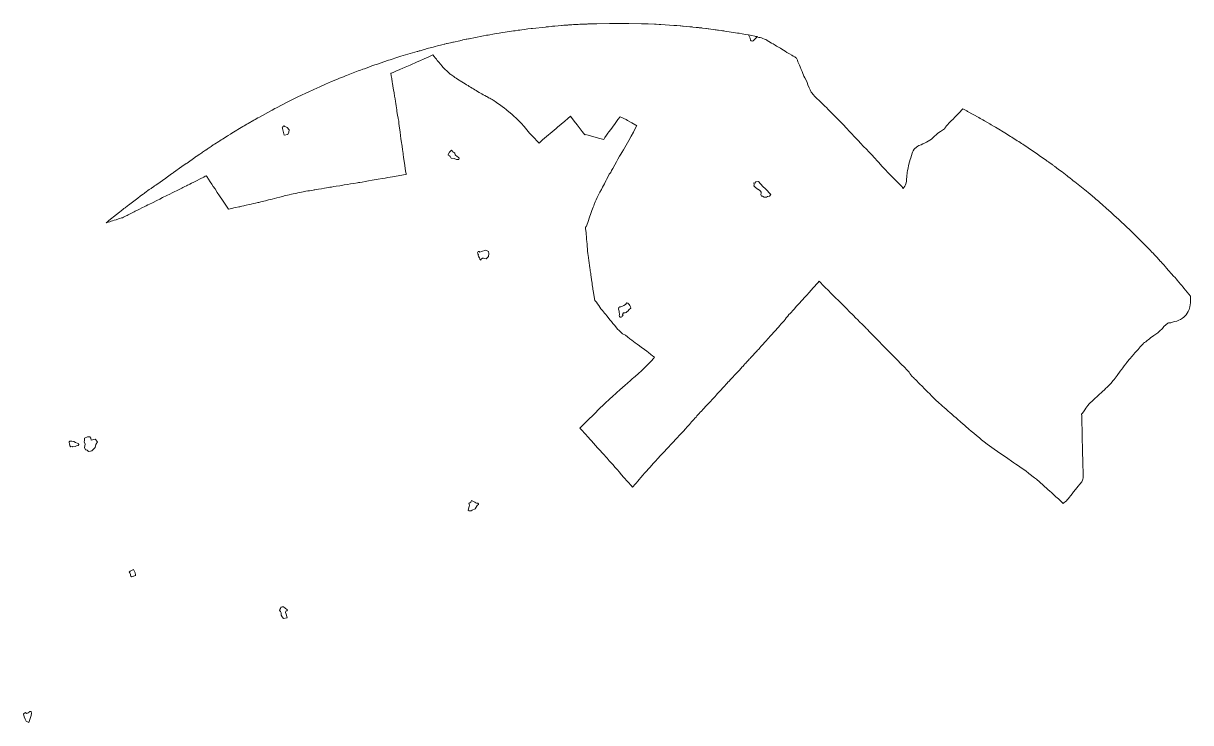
# Model space of a CAD drawing. Header units: metres. Extents: x 3 to 1005126, y 39 to 4383651.
# Drawn here: x 997178 to 1005126, y 4378893 to 4383651 of the extents above; entities that cross this region are included whole.
import ezdxf

# ---------------------------------------------------------------- set-up
doc = ezdxf.new("R2010")
doc.units = ezdxf.units.M
doc.header["$MEASUREMENT"] = 0
doc.layers.add('RN_LIC_%_km_Cala_Blava', color=7, linetype='Continuous', lineweight=9, true_color=0xddc3f7)
doc.layers.add('RN_ZEPA_5_km_Cala_Blava', color=7, linetype='Continuous', lineweight=9, true_color=0xf5e6d0)

msp = doc.modelspace()

# ---------------------------------------------------------------- linework, layer by layer
at = {"layer": 'RN_LIC_%_km_Cala_Blava'}
for points in [[(1002126.8, 4383570.7), (1002137.6, 4383568.8), (1002159.1, 4383564.7), (1002169.8, 4383562.6), (1002176.3, 4383561.3), (1002166.1, 4383549.9), (1002148.4, 4383532.8), (1002143.3, 4383530.3), (1002134.5, 4383533.1), (1002129.8, 4383538), (1002126.5, 4383549.8), (1002115.5, 4383572.7)], [(998953.5, 4382952.1), (998953.8, 4382953.1), (998955.4, 4382952.1), (998956.3, 4382950.5), (998965.9, 4382947.1), (998973.9, 4382943.8), (998988.5, 4382927.8), (998985.5, 4382911.3), (998978.9, 4382894.3), (998954.8, 4382891.4), (998951, 4382899.9), (998947.4, 4382917.7), (998944.1, 4382927.9), (998943.2, 4382935.6), (998941.4, 4382939.4), (998939.8, 4382945.4), (998946.4, 4382947.5), (998946.3, 4382948.9), (998946.7, 4382949.6), (998947.6, 4382950.7), (998948.2, 4382951.8), (998948.7, 4382952.8), (998950, 4382953.3)], [(1000142, 4382724.7), (1000126.7, 4382725.8), (1000111.8, 4382732.6), (1000091.8, 4382733.5), (1000086.2, 4382743.7), (1000085.2, 4382744), (1000084.9, 4382744.1), (1000084.1, 4382744.3), (1000083.1, 4382744.5), (1000082.4, 4382744.9), (1000082.1, 4382745.1), (1000081, 4382745.6), (1000080.8, 4382745.8), (1000081, 4382746.5), (1000081, 4382746.8), (1000081.5, 4382747.9), (1000081.8, 4382748.6), (1000082.2, 4382748.9), (1000071.5, 4382754.2), (1000069.9, 4382759.2), (1000080.5, 4382774.5), (1000093.5, 4382788.7), (1000097.7, 4382783), (1000099.2, 4382777.5), (1000105.9, 4382774.5), (1000112.5, 4382769.5), (1000116.4, 4382767.3), (1000117.7, 4382757.2), (1000122.4, 4382751.6), (1000128.7, 4382747.3), (1000140.6, 4382737.9), (1000144.6, 4382734.7)], [(1002213.7, 4382542.3), (1002232.4, 4382524.2), (1002267.4, 4382486.9), (1002258.5, 4382476.5), (1002244.1, 4382472.7), (1002238.8, 4382469), (1002229.7, 4382469.5), (1002221.5, 4382468.1), (1002210.3, 4382474.8), (1002204.7, 4382476.5), (1002198.7, 4382486.2), (1002202.3, 4382496.1), (1002201.2, 4382502.4), (1002197.8, 4382509.7), (1002192, 4382513.4), (1002184.3, 4382520), (1002180.9, 4382521.8), (1002163.1, 4382535.4), (1002158.6, 4382538.8), (1002152, 4382546.7), (1002153.1, 4382552.9), (1002152.4, 4382565), (1002158.7, 4382564.3), (1002165.6, 4382573.8), (1002184.8, 4382575.8)], [(1000347.4, 4382084.7), (1000344.6, 4382065.8), (1000329.9, 4382049.7), (1000310.5, 4382053), (1000303.3, 4382054.3), (1000294.4, 4382047.4), (1000292, 4382040.8), (1000286.9, 4382046.3), (1000284.4, 4382055.6), (1000283.5, 4382057.2), (1000281.3, 4382058.8), (1000280.2, 4382060.7), (1000279.6, 4382063.8), (1000276.7, 4382066.2), (1000274.5, 4382071.3), (1000275.4, 4382075.3), (1000276.3, 4382078), (1000275.3, 4382081), (1000272.8, 4382083.8), (1000271.6, 4382085.1), (1000269.9, 4382090.6), (1000273.9, 4382098.5), (1000280.9, 4382099.8), (1000286.9, 4382094.7), (1000296.7, 4382099.9), (1000327.6, 4382107.8), (1000344, 4382099.9)], [(1001271.7, 4381680.9), (1001262.1, 4381681), (1001261.2, 4381676.5), (1001258.1, 4381670.9), (1001259.3, 4381667.6), (1001262.7, 4381663.1), (1001257, 4381660.6), (1001254.5, 4381657.8), (1001253.6, 4381653.6), (1001248.6, 4381651), (1001242.7, 4381652.3), (1001238.1, 4381656), (1001236.6, 4381658), (1001235.9, 4381662.4), (1001236.2, 4381669.1), (1001237.6, 4381671.3), (1001237.9, 4381674.8), (1001234.6, 4381683.5), (1001234.1, 4381693.1), (1001229.4, 4381706.3), (1001232.3, 4381717.1), (1001240.5, 4381721.2), (1001246.3, 4381721.8), (1001261, 4381728.6), (1001267.1, 4381732.4), (1001276.9, 4381737.3), (1001287.9, 4381749.6), (1001294.1, 4381748.1), (1001301.9, 4381738.7), (1001306.5, 4381732.2), (1001312.8, 4381723.3), (1001313.8, 4381712.8), (1001303.2, 4381704.4), (1001293.9, 4381692.4), (1001289.9, 4381691.1), (1001283.3, 4381684.8), (1001276.6, 4381681.7)], [(997639.7, 4380814.7), (997667.6, 4380822.1), (997681.9, 4380804.4), (997672.1, 4380785), (997666.4, 4380765.6), (997643.5, 4380742.3), (997634.7, 4380740.3), (997621.9, 4380738), (997613.2, 4380746.4), (997606.4, 4380748.1), (997601.5, 4380748.9), (997594.9, 4380766), (997597.6, 4380787.7), (997592.3, 4380803.3), (997593.7, 4380813), (997594.3, 4380828.8), (997614.2, 4380837.1), (997629.6, 4380836.9), (997636.9, 4380827.7)], [(997530.3, 4380771.7), (997511.9, 4380770.3), (997510.4, 4380771.7), (997500, 4380768.9), (997493.5, 4380776), (997492.9, 4380791.8), (997489.9, 4380797.8), (997489.8, 4380803), (997493.9, 4380807.5), (997508.8, 4380807.2), (997521.2, 4380804.8), (997533.1, 4380798.2), (997544.8, 4380795.4), (997552.1, 4380792.4), (997555.8, 4380787.2), (997555.7, 4380784.4), (997550.5, 4380779.5), (997538.9, 4380776.4)], [(1000267.4, 4380384.8), (1000268.4, 4380385.1), (1000273.1, 4380385.9), (1000274.4, 4380385.7), (1000275.5, 4380383.7), (1000276, 4380383.1), (1000278.1, 4380378.2), (1000278.6, 4380376.2), (1000273.1, 4380373.9), (1000272.2, 4380373.3), (1000271, 4380372.7), (1000269.3, 4380371.5), (1000267.9, 4380370.5), (1000255.1, 4380347.9), (1000235, 4380339.1), (1000227.4, 4380333.8), (1000214.3, 4380334.6), (1000207.6, 4380338.3), (1000214.5, 4380362.6), (1000215.6, 4380373.5), (1000211.8, 4380385.3), (1000217.5, 4380388.7), (1000224.2, 4380392), (1000229.3, 4380404.2), (1000251.8, 4380392.7), (1000259.8, 4380387.9)], [(997942.4, 4379892.7), (997940.3, 4379894.2), (997933.7, 4379891.8), (997930.7, 4379890.3), (997927.8, 4379890.5), (997923.2, 4379887.6), (997914, 4379885.7), (997909.1, 4379889.8), (997908, 4379895.4), (997906.4, 4379900.5), (997904.9, 4379906.6), (997902.6, 4379911), (997902.5, 4379912.3), (997899.2, 4379916.6), (997906, 4379923.1), (997909.8, 4379926.6), (997919.1, 4379931), (997928.1, 4379935.5), (997932.7, 4379925.6), (997938.6, 4379912.1), (997941.7, 4379898.2)], [(998950.2, 4379601.3), (998939, 4379611.9), (998933.5, 4379623.2), (998932.6, 4379640), (998927.8, 4379649.8), (998923, 4379654.8), (998923.2, 4379658.2), (998924.2, 4379663.7), (998928.5, 4379668.5), (998930.3, 4379677.2), (998933.4, 4379679.3), (998939.4, 4379681.4), (998949.2, 4379680.3), (998959.8, 4379672.1), (998961.9, 4379669.3), (998975.9, 4379659.4), (998971.1, 4379654.5), (998964.9, 4379650.8), (998962.8, 4379642.7), (998967.5, 4379631.9), (998973.2, 4379606.5)], [(997231.6, 4378941.9), (997214.2, 4378892.6), (997196.9, 4378902.6), (997189.3, 4378916.9), (997183.3, 4378931.2), (997177.6, 4378953.6), (997192.4, 4378960.6), (997198.1, 4378954.1), (997206.3, 4378956.1), (997211.3, 4378959), (997218.1, 4378965), (997220.5, 4378968.3), (997228.1, 4378969), (997230.1, 4378965.2), (997233.6, 4378956.2)]]:
    msp.add_lwpolyline(points, close=True, dxfattribs=at)
at = {"layer": 'RN_ZEPA_5_km_Cala_Blava'}
msp.add_lwpolyline([(997750.1, 4382301), (997760.3, 4382309.4), (997780.7, 4382326.1), (997791, 4382334.4), (997832.4, 4382367.2), (997842.8, 4382375.4), (997857.3, 4382386.6), (997862.9, 4382390.9), (997870.6, 4382397), (997886.3, 4382409), (997894.2, 4382415), (997957.7, 4382462.8), (997961.6, 4382465.7), (997969.3, 4382471.4), (997973.2, 4382474.3), (997988.7, 4382485.7), (997992.6, 4382488.6), (998000.4, 4382494.3), (998004.3, 4382497.1), (998035.5, 4382519.7), (998039.4, 4382522.5), (998047.3, 4382528.1), (998051.2, 4382530.9), (998066.9, 4382542), (998070.9, 4382544.8), (998078.8, 4382550.4), (998082.7, 4382553.1), (998085.9, 4382555.3), (998146.9, 4382598.5), (998147.7, 4382599), (998150.2, 4382600.8), (998150.7, 4382601.1), (998186.7, 4382626.7), (998186.8, 4382626.7), (998191.8, 4382630.3), (998192, 4382630.4), (998198.1, 4382634.7), (998199.1, 4382635.4), (998257.1, 4382676.3), (998286.1, 4382696.7), (998292.4, 4382701.1), (998344.5, 4382737.5), (998350.8, 4382742), (998355.2, 4382745.1), (998371.9, 4382756.8), (998375.7, 4382758.3), (998379.9, 4382761.3), (998392.4, 4382770.4), (998398.6, 4382774.9), (998411.4, 4382783.6), (998418.6, 4382788.3), (998419.2, 4382788.7), (998421.8, 4382790.5), (998426.8, 4382794.1), (998429.4, 4382796), (998432.6, 4382798), (998439.1, 4382802), (998442.4, 4382804.1), (998450.8, 4382809.3), (998456.7, 4382814.4), (998471.2, 4382823.9), (998478.5, 4382828.7), (998507.9, 4382847.5), (998515.3, 4382852.2), (998524.2, 4382857.9), (998525.5, 4382858.7), (998533.4, 4382863.7), (998564.9, 4382883.6), (998572.8, 4382888.5), (998588.6, 4382898.3), (998596.6, 4382903.2), (998671.4, 4382948.5), (998680.8, 4382954.1), (998699.6, 4382965.3), (998709.1, 4382970.8), (998747, 4382992.6), (998756.5, 4382998), (998775.5, 4383008.8), (998785.1, 4383014.1), (998861.8, 4383056.1), (998871.4, 4383061.3), (998890.7, 4383071.6), (998900.4, 4383076.7), (998939.2, 4383096.8), (998949, 4383101.8), (998968.5, 4383111.7), (998978.3, 4383116.6), (999056.8, 4383155.2), (999061.7, 4383157.6), (999071.5, 4383162.4), (999076.5, 4383164.8), (999096.2, 4383174.2), (999101.2, 4383176.6), (999111.1, 4383181.2), (999116, 4383183.6), (999155.7, 4383202), (999160.7, 4383204.3), (999170.7, 4383208.9), (999175.7, 4383211.2), (999195.6, 4383220.2), (999200.7, 4383222.5), (999210.7, 4383227), (999215.8, 4383229.2), (999220.7, 4383231.4), (999230.7, 4383235.7), (999235.7, 4383237.8), (999255.8, 4383246.4), (999260.8, 4383248.5), (999270.8, 4383252.7), (999275.9, 4383254.8), (999316.3, 4383271.5), (999321.3, 4383273.6), (999331.4, 4383277.7), (999336.5, 4383279.7), (999356.8, 4383287.9), (999361.9, 4383289.9), (999372, 4383293.9), (999377.1, 4383295.9), (999458.7, 4383327.5), (999468.9, 4383331.4), (999489.4, 4383339.1), (999499.6, 4383342.9), (999540.7, 4383357.8), (999551, 4383361.5), (999571.7, 4383368.7), (999582, 4383372.3), (999664.9, 4383400.4), (999675.3, 4383403.8), (999696.1, 4383410.6), (999706.5, 4383413.9), (999748.2, 4383427.1), (999763.9, 4383431.9), (999795.3, 4383441.2), (999811.1, 4383445.7), (999842.8, 4383454.6), (999858.4, 4383459.2), (999863.6, 4383460.8), (999874.1, 4383463.8), (999879.4, 4383465.4), (999900.4, 4383471.4), (999909.6, 4383474), (999928.1, 4383479.2), (999937.4, 4383481.7), (999958.5, 4383487.3), (999969.1, 4383490.1), (999982.9, 4383493.6), (999997, 4383497.4), (1000027.9, 4383505.5), (1000043.3, 4383509.4), (1000048.6, 4383510.6), (1000059.2, 4383513.2), (1000064.5, 4383514.4), (1000085.8, 4383519.3), (1000091.1, 4383520.6), (1000101.8, 4383523), (1000107.1, 4383524.2), (1000149.8, 4383533.6), (1000155.1, 4383534.8), (1000165.8, 4383537.1), (1000171.2, 4383538.2), (1000192.6, 4383542.7), (1000197.9, 4383543.8), (1000208.6, 4383546), (1000214, 4383547.1), (1000299.8, 4383564.1), (1000310.5, 4383566.1), (1000332, 4383570.1), (1000342.8, 4383572.1), (1000385.9, 4383579.7), (1000396.7, 4383581.5), (1000418.3, 4383585), (1000429.1, 4383586.7), (1000515.5, 4383600), (1000526.4, 4383601.6), (1000548, 4383604.7), (1000558.8, 4383606.1), (1000602.2, 4383611.8), (1000613.1, 4383613.2), (1000634.8, 4383615.8), (1000645.7, 4383617), (1000732.6, 4383626.5), (1000738.1, 4383627), (1000748.9, 4383628.2), (1000754.4, 4383628.7), (1000776.2, 4383630.8), (1000781.6, 4383631.4), (1000792.5, 4383632.4), (1000797.9, 4383632.9), (1000841.5, 4383636.6), (1000847, 4383637.1), (1000857.9, 4383638), (1000863.3, 4383638.4), (1000885.1, 4383640.1), (1000890.6, 4383640.5), (1000901.5, 4383641.2), (1000907, 4383641.6), (1000912.4, 4383641.9), (1000923.3, 4383642.6), (1000928.8, 4383642.9), (1000950.6, 4383644.1), (1000956.1, 4383644.3), (1000967, 4383644.9), (1000972.5, 4383645.1), (1001016.2, 4383647), (1001021.7, 4383647.2), (1001032.6, 4383647.6), (1001038.1, 4383647.8), (1001059.9, 4383648.5), (1001065.4, 4383648.7), (1001076.3, 4383649), (1001081.8, 4383649.1), (1001169.2, 4383650.9), (1001180.2, 4383651.1), (1001202, 4383651.3), (1001213, 4383651.4), (1001256.7, 4383651.3), (1001267.7, 4383651.3), (1001289.5, 4383651), (1001300.5, 4383650.8), (1001387.9, 4383648.9), (1001398.9, 4383648.6), (1001420.7, 4383647.8), (1001431.7, 4383647.4), (1001475.4, 4383645.5), (1001486.3, 4383644.9), (1001508.1, 4383643.7), (1001519, 4383643), (1001606.3, 4383637.2), (1001611.8, 4383636.9), (1001622.7, 4383636.1), (1001628.1, 4383635.7), (1001649.9, 4383634), (1001655.4, 4383633.6), (1001666.3, 4383632.7), (1001671.7, 4383632.2), (1001715.3, 4383628.4), (1001720.7, 4383627.9), (1001731.6, 4383626.8), (1001737, 4383626.3), (1001758.8, 4383624.2), (1001764.2, 4383623.6), (1001775, 4383622.5), (1001780.4, 4383621.9), (1001785.9, 4383621.3), (1001796.8, 4383620), (1001802.2, 4383619.4), (1001824, 4383616.7), (1001829.4, 4383616), (1001840.3, 4383614.7), (1001845.7, 4383614), (1001889.1, 4383608.2), (1001894.5, 4383607.5), (1001905.4, 4383606), (1001910.8, 4383605.2), (1001932.5, 4383602.1), (1001937.9, 4383601.3), (1001948.7, 4383599.7), (1001954.1, 4383598.9), (1002040.6, 4383585.5), (1002051.4, 4383583.8), (1002072.9, 4383580.2), (1002083.7, 4383578.4), (1002126.8, 4383570.7), (1002137.6, 4383568.8), (1002159.1, 4383564.7), (1002159.2, 4383564.7), (1002159.3, 4383564.6), (1002163.7, 4383561.8), (1002168, 4383559.8), (1002174.2, 4383558.8), (1002185.7, 4383556), (1002194.2, 4383554.6), (1002203, 4383552.7), (1002213.2, 4383549.3), (1002224.2, 4383544.9), (1002232.8, 4383540.8), (1002239.6, 4383536.5), (1002244.1, 4383533.6), (1002250.7, 4383529.5), (1002261.8, 4383522.8), (1002272, 4383517.3), (1002282.7, 4383511.5), (1002296.9, 4383502.9), (1002307, 4383496.9), (1002314.9, 4383492.2), (1002323.5, 4383487.1), (1002332.8, 4383481.5), (1002343.3, 4383475.2), (1002353.3, 4383469.2), (1002365.4, 4383461.9), (1002377.6, 4383454.2), (1002395.2, 4383443.3), (1002409.7, 4383434.7), (1002420.5, 4383428.5), (1002430.3, 4383423), (1002435.9, 4383419.9), (1002441.5, 4383414.6), (1002446.3, 4383404.7), (1002448.3, 4383399.9), (1002452.4, 4383390.1), (1002462, 4383367.6), (1002467.7, 4383354.5), (1002474.8, 4383337.6), (1002480.4, 4383324.2), (1002486.1, 4383310.1), (1002490.9, 4383298), (1002493.5, 4383292.3), (1002499.9, 4383279.8), (1002507.4, 4383265), (1002514.9, 4383248.1), (1002520.7, 4383234), (1002529.5, 4383212.6), (1002535, 4383199.2), (1002541.1, 4383187.3), (1002543.4, 4383183.9), (1002549.6, 4383176.2), (1002553.6, 4383169.7), (1002556.2, 4383166.7), (1002566.3, 4383154.6), (1002584.1, 4383138.3), (1002595.4, 4383127.6), (1002611.2, 4383112), (1002620.4, 4383103.7), (1002634.2, 4383091.1), (1002648.9, 4383075.5), (1002656.7, 4383067.2), (1002666.5, 4383056.8), (1002673, 4383050.3), (1002692.9, 4383030.4), (1002706.1, 4383017.1), (1002729, 4382994.8), (1002738.4, 4382985.5), (1002752.5, 4382971), (1002767.3, 4382955.4), (1002776.6, 4382945.5), (1002788, 4382933.3), (1002799.4, 4382920.8), (1002813.9, 4382904.8), (1002840.2, 4382877.3), (1002852.5, 4382864.4), (1002865.2, 4382850.9), (1002878.5, 4382836.6), (1002899.8, 4382814), (1002918.3, 4382794.6), (1002935.7, 4382776.6), (1002948.7, 4382763.1), (1002962.1, 4382749.9), (1002967.8, 4382744.2), (1003000.5, 4382707.6), (1003026.9, 4382678.4), (1003044.1, 4382659.8), (1003069.7, 4382632.8), (1003085.9, 4382615.8), (1003105, 4382595.9), (1003138.9, 4382561.6), (1003161.1, 4382537.8), (1003164.4, 4382534.2), (1003168.6, 4382527.6), (1003173.1, 4382534.2), (1003179, 4382543.7), (1003183.7, 4382553.2), (1003188.9, 4382565.2), (1003191, 4382577.3), (1003192, 4382590.5), (1003193.7, 4382607.4), (1003194.6, 4382616.7), (1003196.1, 4382630.3), (1003197.1, 4382639.2), (1003199, 4382648.8), (1003202.6, 4382667.7), (1003205.5, 4382682.4), (1003207.9, 4382693.4), (1003212, 4382708.8), (1003216.7, 4382724.4), (1003220.3, 4382736.5), (1003225.1, 4382752), (1003230.4, 4382768.4), (1003233.2, 4382775.6), (1003237.3, 4382785), (1003244.5, 4382794.9), (1003249.7, 4382801.1), (1003254.2, 4382805.1), (1003260.1, 4382809.6), (1003268.3, 4382815.5), (1003276.4, 4382819.6), (1003290.8, 4382825.6), (1003301.8, 4382830.7), (1003308.6, 4382833.9), (1003317.5, 4382838.4), (1003328.3, 4382843.8), (1003339.2, 4382849.9), (1003350.9, 4382856.5), (1003355.7, 4382859.5), (1003363.4, 4382865.2), (1003371.5, 4382872.6), (1003382.9, 4382883.5), (1003393, 4382892.8), (1003403.2, 4382901), (1003412.4, 4382907.8), (1003423.3, 4382915.4), (1003436.6, 4382924.3), (1003450.1, 4382932.9), (1003453.2, 4382934.9), (1003455.6, 4382943.3), (1003466.8, 4382955.2), (1003487.5, 4382978.3), (1003497.4, 4382989.3), (1003505.9, 4382998.2), (1003522.5, 4383015.2), (1003534.5, 4383026.7), (1003553.1, 4383045.9), (1003571.1, 4383065.6), (1003574.9, 4383069.8), (1003587.8, 4383062.9), (1003592.6, 4383060.3), (1003602.3, 4383055.1), (1003607.1, 4383052.4), (1003683.7, 4383010.3), (1003693.3, 4383005), (1003712.3, 4382994.2), (1003721.8, 4382988.8), (1003759.7, 4382966.9), (1003769.1, 4382961.4), (1003788, 4382950.2), (1003797.3, 4382944.6), (1003872.1, 4382899.1), (1003881.4, 4382893.4), (1003900, 4382881.9), (1003909.2, 4382876), (1003946.1, 4382852.5), (1003955.3, 4382846.5), (1003973.6, 4382834.6), (1003982.7, 4382828.5), (1004055.4, 4382779.9), (1004059.9, 4382776.8), (1004069, 4382770.7), (1004073.5, 4382767.6), (1004091.5, 4382755.3), (1004096, 4382752.2), (1004105, 4382746), (1004109.5, 4382742.9), (1004145.2, 4382717.8), (1004149.6, 4382714.7), (1004158.5, 4382708.4), (1004162.9, 4382705.2), (1004180.6, 4382692.5), (1004185, 4382689.4), (1004193.7, 4382683), (1004198, 4382679.9), (1004202.5, 4382676.6), (1004211.4, 4382669.9), (1004215.9, 4382666.6), (1004233.5, 4382653.4), (1004237.9, 4382650.1), (1004246.6, 4382643.4), (1004251, 4382640.1), (1004285.7, 4382613.4), (1004290.1, 4382610.1), (1004298.7, 4382603.3), (1004303, 4382600), (1004320.3, 4382586.4), (1004324.6, 4382583), (1004333.2, 4382576.2), (1004337.4, 4382572.8), (1004405.6, 4382518), (1004414.1, 4382511.1), (1004431, 4382497.2), (1004439.4, 4382490.2), (1004472.9, 4382462), (1004481.2, 4382455), (1004497.8, 4382440.7), (1004506.1, 4382433.5), (1004571.8, 4382375.8), (1004580, 4382368.5), (1004596.3, 4382353.9), (1004604.4, 4382346.6), (1004636.6, 4382317), (1004644.6, 4382309.5), (1004660.6, 4382294.6), (1004668.5, 4382287), (1004731.7, 4382226.5), (1004735.6, 4382222.7), (1004743.4, 4382215.1), (1004747.3, 4382211.3), (1004762.9, 4382196), (1004766.8, 4382192.2), (1004774.6, 4382184.5), (1004778.4, 4382180.7), (1004809.3, 4382149.8), (1004813.1, 4382145.9), (1004820.7, 4382138.2), (1004824.5, 4382134.3), (1004839.7, 4382118.8), (1004843.5, 4382114.9), (1004851, 4382107.2), (1004854.6, 4382103.4), (1004858.1, 4382099.7), (1004864.9, 4382092.5), (1004868.3, 4382088.9), (1004881.7, 4382074.6), (1004885.1, 4382071), (1004891.7, 4382063.9), (1004895.1, 4382060.3), (1004921.5, 4382031.5), (1004924.8, 4382027.9), (1004931.3, 4382020.7), (1004934.6, 4382017.1), (1004947.7, 4382002.6), (1004950.9, 4381999), (1004957.4, 4381991.7), (1004960.7, 4381988.1), (1005012.2, 4381929.8), (1005018, 4381923.2), (1005029.5, 4381909.9), (1005035.2, 4381903.3), (1005058, 4381876.6), (1005063.6, 4381869.9), (1005074.9, 4381856.5), (1005080.5, 4381849.7), (1005125.1, 4381795.6), (1005126.4, 4381794), (1005125.7, 4381774.4), (1005125, 4381750), (1005123.9, 4381736.6), (1005121.8, 4381721.3), (1005115.9, 4381703.3), (1005109.5, 4381690.1), (1005102.3, 4381678.7), (1005094.8, 4381668.5), (1005087.4, 4381659.9), (1005080.3, 4381652.9), (1005070.1, 4381645), (1005057.5, 4381636.6), (1005046.8, 4381631.2), (1005031.6, 4381625.8), (1005019.5, 4381622.3), (1005009.2, 4381619.2), (1004990.5, 4381614.3), (1004982.9, 4381613.9), (1004975, 4381613), (1004970, 4381610.3), (1004958, 4381599.5), (1004943.5, 4381588.9), (1004938.9, 4381581.6), (1004934.4, 4381575.1), (1004915.4, 4381555.7), (1004901.9, 4381546), (1004888.7, 4381536.5), (1004875.2, 4381526.6), (1004854.1, 4381510.7), (1004846.1, 4381504.6), (1004838.2, 4381498.7), (1004829.9, 4381492.3), (1004820.5, 4381485), (1004812.2, 4381478.5), (1004806.4, 4381474), (1004802.3, 4381470.3), (1004796.5, 4381463.8), (1004783.7, 4381449.5), (1004768.6, 4381432.7), (1004759.3, 4381422.3), (1004749.3, 4381411.1), (1004736.7, 4381397.1), (1004729.8, 4381389.3), (1004723, 4381381.7), (1004715.8, 4381373.5), (1004706.2, 4381362.4), (1004700.2, 4381355.3), (1004695.6, 4381350), (1004690.9, 4381344.3), (1004684.2, 4381335.2), (1004673, 4381320.2), (1004663.8, 4381307.8), (1004657.1, 4381298.7), (1004646.5, 4381284.2), (1004625.3, 4381254.6), (1004618.3, 4381244.9), (1004612, 4381236.3), (1004605.6, 4381228), (1004597.6, 4381217.7), (1004592, 4381211.6), (1004581.9, 4381200.5), (1004569.3, 4381187.7), (1004562.5, 4381180.9), (1004555.1, 4381173.4), (1004549.5, 4381167.8), (1004539.7, 4381158.3), (1004527, 4381146.6), (1004517, 4381137.3), (1004505.8, 4381127.1), (1004499, 4381120.8), (1004489.4, 4381111.9), (1004474.7, 4381098.4), (1004463.8, 4381088.4), (1004455.6, 4381080.8), (1004453.2, 4381078.5), (1004444.6, 4381070.2), (1004436.2, 4381062.1), (1004425.7, 4381049.8), (1004413.7, 4381033.7), (1004406, 4381022.2), (1004396.7, 4381008.4), (1004388.5, 4380997.2), (1004384.2, 4380990.9), (1004385, 4380980.3), (1004384.8, 4380968.4), (1004384.6, 4380945.6), (1004386.2, 4380914.5), (1004386.8, 4380900.2), (1004387.2, 4380887.4), (1004387.6, 4380873.5), (1004388.2, 4380856), (1004388.3, 4380852.6), (1004387.9, 4380847), (1004388.6, 4380823.8), (1004388.8, 4380807.3), (1004389.7, 4380775.8), (1004391, 4380734.3), (1004391, 4380724.7), (1004391.8, 4380680.5), (1004392.3, 4380661.3), (1004393.1, 4380633.1), (1004393.7, 4380611.6), (1004394, 4380600.9), (1004394.3, 4380588.9), (1004394.5, 4380580.5), (1004394.7, 4380569.7), (1004394.3, 4380559.2), (1004392.8, 4380548.5), (1004391, 4380542.6), (1004388.1, 4380536.6), (1004385.3, 4380531.5), (1004372.5, 4380515.8), (1004360.8, 4380501.4), (1004351.4, 4380489.7), (1004342.2, 4380478.3), (1004329.6, 4380462.8), (1004318.7, 4380449.2), (1004309.6, 4380438), (1004299.7, 4380425.7), (1004293.6, 4380418.2), (1004289.8, 4380413.4), (1004285.8, 4380408.6), (1004280.4, 4380402.8), (1004272.7, 4380396.2), (1004265.9, 4380390.2), (1004259.1, 4380384.3), (1004239.7, 4380402), (1004225.5, 4380414.9), (1004209, 4380429.9), (1004193.1, 4380444.5), (1004178.3, 4380458), (1004168.5, 4380467), (1004154, 4380480.3), (1004121.1, 4380509.5), (1004099.7, 4380528.2), (1004075.6, 4380549.4), (1004062.5, 4380559.7), (1004025.4, 4380589), (1004003.1, 4380605.1), (1003985.6, 4380617.6), (1003963.7, 4380633), (1003947.6, 4380644.4), (1003935.7, 4380652.5), (1003922.1, 4380661.7), (1003864.5, 4380700.8), (1003827.3, 4380726.3), (1003771.7, 4380765.6), (1003740.7, 4380788.5), (1003719.7, 4380804.4), (1003703.1, 4380817.5), (1003688.2, 4380829.7), (1003668, 4380846.4), (1003650.3, 4380861.5), (1003631.8, 4380877.2), (1003616, 4380890.7), (1003609.1, 4380896.5), (1003600.8, 4380903.8), (1003589.1, 4380914), (1003575.2, 4380926.2), (1003562.4, 4380937.3), (1003554.9, 4380943.8), (1003543, 4380954.1), (1003526.5, 4380968.6), (1003517, 4380977), (1003509.6, 4380983.4), (1003500, 4380991.8), (1003487.6, 4381002.8), (1003475.7, 4381013.2), (1003467.2, 4381020.6), (1003458.3, 4381028.3), (1003450.1, 4381035.3), (1003435, 4381048.4), (1003426.7, 4381055.6), (1003412.6, 4381067.9), (1003409.2, 4381070.9), (1003404.1, 4381075.6), (1003396.3, 4381082.8), (1003360.4, 4381119.5), (1003351.7, 4381128.4), (1003332.4, 4381147), (1003314.5, 4381165.1), (1003297.4, 4381182.4), (1003283.4, 4381196.6), (1003275.8, 4381203.9), (1003258.9, 4381220.1), (1003251.9, 4381227), (1003245.5, 4381233.4), (1003238.3, 4381240.6), (1003233.2, 4381245.9), (1003227.9, 4381251.1), (1003221.7, 4381259.4), (1003215.2, 4381268.2), (1003212.5, 4381272.5), (1003208.8, 4381278.3), (1003202.1, 4381285.3), (1003195.2, 4381292.4), (1003189.8, 4381298.1), (1003181.4, 4381306.7), (1003175, 4381313.3), (1003168.2, 4381320.1), (1003164.6, 4381323.7), (1003156.3, 4381332.2), (1003146.4, 4381342.2), (1003136.9, 4381351.9), (1003130.1, 4381358.8), (1003121.4, 4381367.6), (1003112.7, 4381376.4), (1003104.8, 4381384.5), (1003093, 4381396.5), (1003080.3, 4381409.5), (1003071.3, 4381418.7), (1003062.2, 4381427.8), (1003051.6, 4381438.5), (1003041.7, 4381448.5), (1003031.4, 4381458.9), (1003021.4, 4381468.9), (1003009.4, 4381481), (1002988.4, 4381502), (1002965.9, 4381525.4), (1002942.7, 4381549.8), (1002923.1, 4381569.8), (1002917.2, 4381575.9), (1002913.8, 4381579.4), (1002907.3, 4381585.8), (1002889, 4381604.2), (1002874.4, 4381618.9), (1002858.3, 4381635.1), (1002847.5, 4381645.9), (1002828.4, 4381665.1), (1002802.2, 4381691.5), (1002784.2, 4381709.6), (1002774.7, 4381719.2), (1002754.4, 4381739.5), (1002729.8, 4381763.9), (1002706.7, 4381786.8), (1002679.6, 4381813.6), (1002658.3, 4381834.8), (1002638.1, 4381854.8), (1002618.2, 4381874.7), (1002609.7, 4381883.1), (1002602.5, 4381890.2), (1002597.3, 4381897), (1002588, 4381886.1), (1002579, 4381875.6), (1002565.8, 4381860.6), (1002557, 4381850.7), (1002542.8, 4381835), (1002529.5, 4381820.5), (1002511.8, 4381801.2), (1002504.4, 4381792.8), (1002495.2, 4381782.7), (1002486.1, 4381772.8), (1002474.6, 4381760.3), (1002465, 4381749.7), (1002458.5, 4381742.6), (1002452.3, 4381735.9), (1002441.2, 4381723.7), (1002428, 4381709.4), (1002417, 4381697.3), (1002405.4, 4381684.6), (1002398.3, 4381677), (1002391.3, 4381669.2), (1002382.9, 4381658.8), (1002373, 4381646.4), (1002365.5, 4381637), (1002358.2, 4381627.9), (1002353.1, 4381622.2), (1002345.2, 4381613.4), (1002336.7, 4381604), (1002329.2, 4381595.6), (1002319.2, 4381584.5), (1002308.6, 4381572.5), (1002303, 4381566.2), (1002296.8, 4381559.2), (1002289.2, 4381550.6), (1002284.1, 4381544.9), (1002279.3, 4381539.5), (1002261.8, 4381520.3), (1002253, 4381510.7), (1002245.8, 4381502.8), (1002237.7, 4381493.8), (1002231.7, 4381487), (1002222.5, 4381476.7), (1002216.7, 4381470.2), (1002213.2, 4381466.2), (1002205.6, 4381458.9), (1002199.4, 4381451.6), (1002193.3, 4381444.3), (1002187.5, 4381437.5), (1002182.8, 4381432.2), (1002177.6, 4381426.6), (1002171.4, 4381420), (1002165, 4381413.2), (1002160.6, 4381408.5), (1002154.8, 4381402.4), (1002148.9, 4381396), (1002141.9, 4381388.6), (1002137.7, 4381384), (1002130, 4381375.8), (1002126.2, 4381371.7), (1002121, 4381366.1), (1002115, 4381359.8), (1002110, 4381354.4), (1002101.8, 4381345.6), (1002096.3, 4381339.4), (1002090.8, 4381333.4), (1002083.7, 4381325.4), (1002078.4, 4381319.5), (1002071.2, 4381311.6), (1002066, 4381305.8), (1002061.4, 4381300.7), (1002055.5, 4381294.3), (1002051.4, 4381290), (1002047, 4381285.2), (1002044.8, 4381282.9), (1002040.1, 4381277.8), (1002029.3, 4381266.3), (1002017.9, 4381254.1), (1002010.4, 4381246.1), (1002002.3, 4381237.5), (1001992.7, 4381227.2), (1001983.2, 4381216.8), (1001975.8, 4381208.7), (1001970.6, 4381202.9), (1001961.4, 4381192.9), (1001953.9, 4381184.8), (1001944.3, 4381174.5), (1001937.1, 4381166.6), (1001931.5, 4381160.6), (1001922.4, 4381150.6), (1001916.1, 4381143.8), (1001909.3, 4381136.4), (1001904.6, 4381131.6), (1001896.1, 4381122), (1001888.2, 4381112.9), (1001880.8, 4381105), (1001873.6, 4381097.2), (1001868.7, 4381091.8), (1001866, 4381088.9), (1001858.4, 4381080.8), (1001848, 4381069.7), (1001837.5, 4381058.4), (1001830.2, 4381050.5), (1001821, 4381040.7), (1001815.2, 4381034.5), (1001807.1, 4381025.8), (1001795, 4381012.8), (1001787.3, 4381004.5), (1001780, 4380996.7), (1001775, 4380991.1), (1001764.6, 4380979.9), (1001758.1, 4380972.5), (1001751.2, 4380964.6), (1001742.3, 4380954.5), (1001735, 4380946.1), (1001728.4, 4380938.6), (1001721.2, 4380930.3), (1001713.2, 4380921.2), (1001706.6, 4380913.9), (1001700.4, 4380907.4), (1001684.4, 4380890.3), (1001674.2, 4380878.9), (1001655.7, 4380858.8), (1001642.3, 4380844.4), (1001634.7, 4380836.1), (1001629.5, 4380830.5), (1001619, 4380819.1), (1001604.3, 4380803.2), (1001591.9, 4380789.9), (1001583.1, 4380780.5), (1001575.3, 4380772.1), (1001565.5, 4380761.8), (1001555.4, 4380751.2), (1001545.5, 4380740.7), (1001538.7, 4380733.5), (1001536.5, 4380731.2), (1001523.2, 4380716.9), (1001512.7, 4380705.5), (1001502.7, 4380694.8), (1001496.6, 4380688.2), (1001483.9, 4380674.2), (1001481.2, 4380671.3), (1001469.3, 4380658.2), (1001454.5, 4380641.9), (1001445.3, 4380631.7), (1001432.8, 4380617.9), (1001422.8, 4380606.9), (1001408.4, 4380590.9), (1001396.7, 4380577.2), (1001382.7, 4380561), (1001371.4, 4380547.7), (1001361.5, 4380536.2), (1001350.1, 4380522.9), (1001341.5, 4380512.9), (1001330.9, 4380500.5), (1001326.1, 4380495), (1001315.7, 4380506.9), (1001296.4, 4380528.8), (1001287.6, 4380538.8), (1001271.4, 4380557.2), (1001265.3, 4380564.2), (1001251.9, 4380579.5), (1001235.3, 4380598.4), (1001222.9, 4380612.5), (1001206.5, 4380631.2), (1001193.3, 4380646.2), (1001179.1, 4380662.3), (1001167.7, 4380675.3), (1001161, 4380682.9), (1001152.4, 4380692.5), (1001123.8, 4380724.1), (1001100.6, 4380749.8), (1001090.5, 4380760.9), (1001072.3, 4380781), (1001062.7, 4380791.7), (1001044.4, 4380811.9), (1001033.7, 4380823.6), (1001027.5, 4380830.4), (1000997.8, 4380862.9), (1000982.2, 4380880), (1000967.8, 4380895.8), (1000986.1, 4380913.9), (1001036.1, 4380964.6), (1001048.3, 4380977.1), (1001074.9, 4381004), (1001090.6, 4381019.9), (1001108.2, 4381037.3), (1001120.3, 4381049.1), (1001139.6, 4381067.7), (1001169.3, 4381094.7), (1001190.9, 4381114.4), (1001211.8, 4381133.5), (1001218.3, 4381139.3), (1001239.5, 4381157.5), (1001257.8, 4381173.1), (1001275.9, 4381188.7), (1001291.5, 4381202.6), (1001311.4, 4381220.3), (1001326.6, 4381233.8), (1001331.6, 4381238.2), (1001346.2, 4381251.1), (1001364.4, 4381267.2), (1001388.1, 4381289.3), (1001411.3, 4381311.9), (1001425.1, 4381325.2), (1001438.5, 4381338.5), (1001454.7, 4381355), (1001469.8, 4381370.3), (1001474.7, 4381379.9), (1001462.9, 4381389), (1001450.8, 4381398.2), (1001433.6, 4381411.4), (1001422.5, 4381419.9), (1001407.4, 4381431), (1001398.2, 4381437.7), (1001386.5, 4381446.4), (1001373.8, 4381455.8), (1001357.9, 4381467.4), (1001344.1, 4381477.6), (1001321.2, 4381495.2), (1001308.4, 4381505), (1001290.5, 4381518.7), (1001277.8, 4381528.5), (1001258, 4381539.3), (1001242.7, 4381554.4), (1001231.5, 4381562.6), (1001225.9, 4381569.1), (1001216.6, 4381580.1), (1001204.4, 4381594.5), (1001192.7, 4381609.2), (1001182.7, 4381621.6), (1001172, 4381634.9), (1001160.7, 4381648.6), (1001149.9, 4381661.8), (1001143, 4381670.1), (1001135.4, 4381679.3), (1001127.3, 4381689.2), (1001121.1, 4381696.7), (1001118.1, 4381700.3), (1001110.5, 4381709.6), (1001102.4, 4381720.7), (1001095.5, 4381731.4), (1001087.5, 4381743.8), (1001079.7, 4381753.6), (1001074.9, 4381759.5), (1001069.3, 4381766.4), (1001067.6, 4381776.4), (1001064.9, 4381791.6), (1001062.6, 4381805), (1001060, 4381819.9), (1001058.2, 4381830.3), (1001056, 4381842.8), (1001054.9, 4381849.2), (1001053.5, 4381859.6), (1001051.7, 4381872.4), (1001050.2, 4381883.4), (1001048.5, 4381895.2), (1001046.9, 4381907), (1001044.2, 4381926.7), (1001042.6, 4381937.8), (1001041, 4381949.7), (1001038.5, 4381967.5), (1001037.7, 4381973.4), (1001035.7, 4381987.8), (1001033.6, 4382002.8), (1001031.1, 4382021), (1001028.9, 4382036.9), (1001026.3, 4382055.8), (1001023.7, 4382074.7), (1001022.5, 4382083.4), (1001019.6, 4382104.1), (1001018.5, 4382117.6), (1001017.4, 4382132.7), (1001016, 4382150.7), (1001014.9, 4382164.4), (1001013.5, 4382182.7), (1001012.2, 4382199), (1001010.3, 4382217.6), (1001009.2, 4382228.7), (1001008, 4382240.5), (1001006.4, 4382256.1), (1001005.3, 4382266.3), (1001010.7, 4382267.1), (1001014.8, 4382277.5), (1001023.6, 4382303.9), (1001032.9, 4382332.1), (1001041.1, 4382356.9), (1001049.6, 4382378.4), (1001057.9, 4382399.8), (1001061.9, 4382409.9), (1001065.3, 4382418.6), (1001072.1, 4382436.2), (1001077.8, 4382450.6), (1001086.1, 4382466.8), (1001104.2, 4382501.8), (1001114.3, 4382521.3), (1001122.5, 4382537.2), (1001134, 4382559.4), (1001144.2, 4382579.3), (1001148.8, 4382588.2), (1001161.5, 4382612.7), (1001167.9, 4382625.2), (1001177.1, 4382637), (1001183.7, 4382649.4), (1001191.7, 4382664.5), (1001204.7, 4382688.4), (1001215.9, 4382710.1), (1001226, 4382727.8), (1001237.9, 4382748), (1001245.3, 4382760.6), (1001252.5, 4382772.9), (1001263.7, 4382791.3), (1001282.6, 4382822.5), (1001301, 4382853.6), (1001317.1, 4382883.2), (1001332, 4382910.8), (1001344.9, 4382934.8), (1001355.9, 4382955.9), (1001348.4, 4382959.5), (1001320.6, 4382975.4), (1001291.8, 4382989.7), (1001281.6, 4382997.9), (1001266.8, 4383004.3), (1001253.5, 4383010.1), (1001241.2, 4383015.5), (1001226.9, 4382996.3), (1001207.8, 4382970.7), (1001188.7, 4382945), (1001177.4, 4382929.8), (1001164.6, 4382912.7), (1001158.7, 4382904.8), (1001148.3, 4382889.6), (1001138, 4382874), (1001130.4, 4382861.8), (1001093.1, 4382871.1), (1001023.7, 4382889.8), (1001004.1, 4382895.4), (1001001.2, 4382891.7), (1000982.1, 4382916.6), (1000948.5, 4382960.1), (1000929.5, 4382984.8), (1000903.1, 4383019), (1000885.1, 4383003.7), (1000864.8, 4382986.4), (1000815.1, 4382943.9), (1000810.9, 4382940.4), (1000805.1, 4382935.4), (1000713.9, 4382857.9), (1000701.4, 4382847.2), (1000689, 4382836.6), (1000672.7, 4382854.1), (1000660.1, 4382867.7), (1000652.5, 4382876), (1000642.2, 4382886.4), (1000634.3, 4382894.4), (1000621.9, 4382906.8), (1000616.8, 4382912.6), (1000614.3, 4382915.6), (1000606.1, 4382925.8), (1000596.1, 4382938.2), (1000587, 4382949.3), (1000580.5, 4382957.3), (1000573.8, 4382965.2), (1000565.5, 4382973.7), (1000554.8, 4382984.7), (1000550.2, 4382989.4), (1000543.1, 4382996.7), (1000532.9, 4383007.1), (1000517.7, 4383020.2), (1000503.4, 4383032.5), (1000493.8, 4383040.7), (1000480.6, 4383052.1), (1000472.3, 4383059.3), (1000467.4, 4383063.5), (1000465, 4383065.3), (1000453.2, 4383073.9), (1000437.6, 4383085.4), (1000428.7, 4383091.9), (1000413.5, 4383102.8), (1000402.5, 4383110.7), (1000396.3, 4383115.2), (1000391.9, 4383118.3), (1000380.4, 4383126.5), (1000376.3, 4383129.4), (1000369.4, 4383132.9), (1000361.5, 4383136.9), (1000353.8, 4383141.2), (1000345.7, 4383145.7), (1000337.2, 4383150.5), (1000331.6, 4383153.6), (1000319.5, 4383160.3), (1000309.9, 4383165.6), (1000300.1, 4383171.1), (1000294.3, 4383174.3), (1000282.6, 4383181.3), (1000271.2, 4383188.1), (1000260.7, 4383194.3), (1000251.4, 4383199.8), (1000243.1, 4383204.7), (1000234.3, 4383210), (1000223.2, 4383216.8), (1000213.7, 4383222.6), (1000205.9, 4383227.4), (1000196, 4383233.4), (1000185.6, 4383239.8), (1000174.7, 4383246.5), (1000163.2, 4383253.6), (1000152.7, 4383260.2), (1000145.2, 4383264.8), (1000134.9, 4383271.2), (1000125.2, 4383277.8), (1000116.2, 4383284), (1000108.4, 4383289.3), (1000094.8, 4383298.5), (1000087.5, 4383303.5), (1000083.3, 4383306.3), (1000078.5, 4383310.8), (1000069.7, 4383319.1), (1000060.4, 4383327.8), (1000050.3, 4383337.2), (1000041.9, 4383346.6), (1000035, 4383354.3), (1000030.7, 4383359), (1000005.8, 4383387.9), (999996.3, 4383399.6), (999990.3, 4383407), (999982, 4383417.2), (999974.2, 4383426.7), (999966.4, 4383436.3), (999961.2, 4383434), (999944, 4383426.2), (999930.2, 4383420), (999911.9, 4383411.8), (999897.9, 4383405.5), (999887, 4383400.6), (999877.3, 4383396.3), (999860.2, 4383388.8), (999840.1, 4383379.8), (999830, 4383375.4), (999811.2, 4383367.4), (999799.3, 4383362.3), (999777, 4383352.7), (999756.8, 4383344.1), (999744.9, 4383339), (999737.5, 4383335.8), (999729.2, 4383332.3), (999714.8, 4383326.1), (999704, 4383321.4), (999695.2, 4383317.6), (999688.8, 4383314.8), (999684.6, 4383312.9), (999680.3, 4383312.4), (999683.1, 4383295.4), (999686.3, 4383275.3), (999690.2, 4383251.4), (999691.6, 4383242.6), (999694.2, 4383227), (999696.9, 4383209.8), (999698.5, 4383199.3), (999701.8, 4383178.6), (999705.4, 4383157), (999708.5, 4383137.7), (999711.5, 4383119.3), (999713.7, 4383105.4), (999716, 4383090.8), (999720.3, 4383063.6), (999721.9, 4383052.8), (999724.3, 4383037), (999725.9, 4383026.5), (999729.1, 4383006.7), (999731.3, 4382993.2), (999733.4, 4382988.8), (999733.5, 4382982), (999734.7, 4382973.1), (999737.6, 4382952.7), (999743, 4382914.2), (999746.7, 4382885.7), (999748.9, 4382868.7), (999752.9, 4382838.7), (999754.2, 4382829.2), (999756.5, 4382812.9), (999759.3, 4382792.4), (999761.1, 4382779.2), (999763.1, 4382765), (999764, 4382758.2), (999766.5, 4382740.8), (999768.6, 4382726), (999772.7, 4382700.6), (999777.8, 4382666.1), (999780.9, 4382646.6), (999783.8, 4382629), (999784.8, 4382623.5), (999766.6, 4382620.4), (999730.8, 4382614.2), (999692.1, 4382607.5), (999659.4, 4382601.9), (999642, 4382598.9), (999623.1, 4382595.6), (999593.8, 4382590.6), (999581, 4382588.4), (999553.1, 4382583.5), (999527.2, 4382579.1), (999505.1, 4382575.3), (999483.7, 4382571.7), (999469.1, 4382569.3), (999460.2, 4382567.8), (999452.9, 4382566.4), (999427.2, 4382562.1), (999405.6, 4382558.5), (999384.3, 4382555.1), (999363, 4382551.7), (999331.7, 4382546.6), (999308.8, 4382542.9), (999292.2, 4382540.2), (999276.3, 4382537.7), (999264.4, 4382535.7), (999242.8, 4382532.1), (999228.3, 4382529.7), (999206.9, 4382526), (999188.4, 4382522.9), (999175.8, 4382520.7), (999162.1, 4382518.4), (999158.4, 4382517.8), (999151.2, 4382516.6), (999137, 4382514.3), (999125.1, 4382512.4), (999115.6, 4382510.8), (999101.5, 4382508.5), (999091.2, 4382506.9), (999082.8, 4382505.5), (999070.8, 4382502.9), (999055.6, 4382499.6), (999046.9, 4382497.7), (999040.1, 4382496.2), (999027.9, 4382493.6), (999015.8, 4382490.9), (999003, 4382488.1), (998987.9, 4382484.8), (998975.9, 4382481.9), (998965.7, 4382479.3), (998954.8, 4382476.6), (998945, 4382474.2), (998932.8, 4382471.1), (998923.1, 4382468.7), (998904.8, 4382464.2), (998888, 4382460), (998871.6, 4382455.9), (998857.8, 4382452.5), (998846.9, 4382449.8), (998826.2, 4382444.7), (998795.6, 4382437.1), (998780.1, 4382433.3), (998775, 4382432), (998757.7, 4382427.8), (998744.5, 4382424.5), (998728.4, 4382420.6), (998716.2, 4382417.9), (998695.9, 4382413.4), (998684.7, 4382411), (998678.3, 4382409.6), (998666.4, 4382407), (998651.1, 4382403.6), (998644.5, 4382402.1), (998623.5, 4382397.5), (998611.8, 4382394.9), (998596.5, 4382391.5), (998585.5, 4382389.1), (998575.5, 4382386.9), (998571.2, 4382393.2), (998552.3, 4382420.5), (998533.5, 4382448.1), (998514.1, 4382477.4), (998498.5, 4382500.6), (998482.8, 4382524.2), (998471.2, 4382541.8), (998460.6, 4382557.4), (998450.3, 4382572.6), (998437.9, 4382590.9), (998426.1, 4382608.4), (998422, 4382614.5), (998414.9, 4382610.4), (998405.9, 4382605.3), (998381.8, 4382593), (998357.4, 4382580.8), (998333, 4382568.1), (998327.8, 4382565.5), (998322.6, 4382563), (998312, 4382557.9), (998303, 4382553.4), (998295, 4382549.2), (998289, 4382546.1), (998277.3, 4382540.2), (998264.2, 4382533.7), (998257.9, 4382530.6), (998238.3, 4382520.9), (998190.5, 4382497.3), (998174.7, 4382489.8), (998155.6, 4382480.7), (998125.8, 4382465.3), (998106.1, 4382455.9), (998087.6, 4382446.8), (998056.1, 4382431), (998037, 4382421.5), (998026.4, 4382416.3), (998014.3, 4382410.5), (998003.8, 4382405.4), (997985.5, 4382396.2), (997968.7, 4382387.8), (997954.5, 4382380.7), (997940.2, 4382373.3), (997932.6, 4382369.4), (997922.7, 4382364.3), (997914.1, 4382360), (997905.2, 4382355.5), (997895.6, 4382350.6), (997890.6, 4382348.1), (997884.6, 4382344.9), (997877.8, 4382341.4), (997868.8, 4382336.8), (997860.3, 4382332.5), (997853.1, 4382329), (997846.6, 4382326.9), (997834.2, 4382323), (997825.7, 4382320.4), (997809.5, 4382315.4), (997796.9, 4382311.5), (997785, 4382307.5), (997775.2, 4382304.3), (997765.9, 4382301.3), (997755, 4382297.8), (997740.9, 4382293.3)], close=True, dxfattribs=at)

doc.saveas('drawing.dxf')
